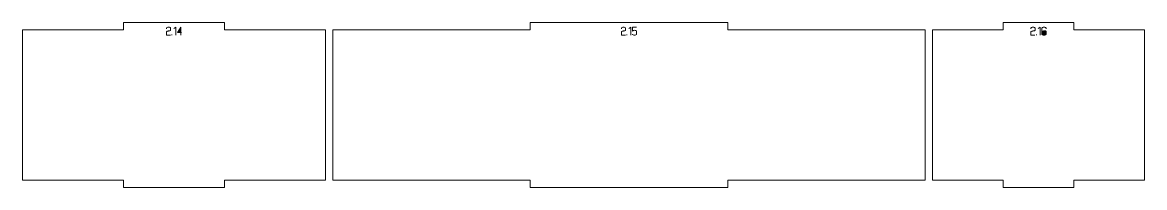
# Model space of a CAD drawing. Header units: centimetres. Extents: x -158 to 228, y -202 to 254.
# Drawn here: x -76.49 to -31.56, y -16.34 to -9.74 of the extents above; entities that cross this region are included whole.
import ezdxf

# ---------------------------------------------------------------- set-up
doc = ezdxf.new("R2010")
doc.units = ezdxf.units.CM
doc.header["$MEASUREMENT"] = 0
doc.layers.add('Capa 1', color=7, linetype='Continuous')

msp = doc.modelspace()

# ---------------------------------------------------------------- hatches: boundary and pattern name
at = {"layer": 'Capa 1', "true_color": 0x3e4095}
h = msp.add_hatch(color=175, dxfattribs=at)
edge = h.paths.add_edge_path()
edge.add_spline(control_points=[(-70.72136, -10.24484), (-70.72136, -10.24484), (-70.72136, -10.1123), (-70.72136, -10.1123), (-70.72044, -10.10038), (-70.70959, -10.09121), (-70.6888, -10.08479), (-70.68024, -10.08417), (-70.67206, -10.08318), (-70.66426, -10.0818), (-70.65647, -10.08043), (-70.64859, -10.07898), (-70.64064, -10.07745), (-70.62597, -10.075), (-70.61473, -10.07301), (-70.60694, -10.07149), (-70.59914, -10.06996), (-70.59157, -10.06797), (-70.58423, -10.06552), (-70.56528, -10.05849), (-70.5558, -10.04947), (-70.5558, -10.03847), (-70.5558, -10.03847), (-70.5558, -9.96371), (-70.5558, -9.96371), (-70.5558, -9.95393), (-70.56367, -9.9456), (-70.57942, -9.93872), (-70.59516, -9.93184), (-70.61481, -9.9284), (-70.63835, -9.9284), (-70.66189, -9.9284), (-70.68154, -9.93184), (-70.69728, -9.93872), (-70.71303, -9.9456), (-70.7209, -9.95393), (-70.7209, -9.96371), (-70.7209, -9.96371), (-70.7209, -9.98618), (-70.7209, -9.98618), (-70.7209, -9.98618), (-70.7209, -9.96371), (-70.7209, -9.96371), (-70.7209, -9.95393), (-70.71303, -9.9456), (-70.69728, -9.93872), (-70.68154, -9.93184), (-70.66189, -9.9284), (-70.63835, -9.9284), (-70.61481, -9.9284), (-70.59516, -9.93184), (-70.57942, -9.93872), (-70.56367, -9.9456), (-70.5558, -9.95393), (-70.5558, -9.96371), (-70.5558, -9.96371), (-70.5558, -10.03847), (-70.5558, -10.03847), (-70.5558, -10.04947), (-70.56528, -10.05849), (-70.58423, -10.06552), (-70.59157, -10.06797), (-70.59914, -10.06996), (-70.60694, -10.07149), (-70.61473, -10.07301), (-70.62597, -10.075), (-70.64064, -10.07745), (-70.64859, -10.07898), (-70.65647, -10.08043), (-70.66426, -10.0818), (-70.67206, -10.08318), (-70.68024, -10.08417), (-70.6888, -10.08479), (-70.70959, -10.09121), (-70.72044, -10.10038), (-70.72136, -10.1123), (-70.72136, -10.1123), (-70.72136, -10.24484), (-70.72136, -10.24484), (-70.72136, -10.24484), (-70.56451, -10.24484), (-70.56451, -10.24484), (-70.56451, -10.24484), (-70.72136, -10.24484), (-70.72136, -10.24484)], knot_values=[0, 0, 0, 0, 0.03571429, 0.03571429, 0.03571429, 0.07142857, 0.07142857, 0.07142857, 0.10714286, 0.10714286, 0.10714286, 0.14285714, 0.14285714, 0.14285714, 0.17857143, 0.17857143, 0.17857143, 0.21428571, 0.21428571, 0.21428571, 0.25, 0.25, 0.25, 0.28571429, 0.28571429, 0.28571429, 0.32142857, 0.32142857, 0.32142857, 0.35714286, 0.35714286, 0.35714286, 0.39285714, 0.39285714, 0.39285714, 0.42857143, 0.42857143, 0.42857143, 0.46428571, 0.46428571, 0.46428571, 0.5, 0.5, 0.5, 0.53571429, 0.53571429, 0.53571429, 0.57142857, 0.57142857, 0.57142857, 0.60714286, 0.60714286, 0.60714286, 0.64285714, 0.64285714, 0.64285714, 0.67857143, 0.67857143, 0.67857143, 0.71428571, 0.71428571, 0.71428571, 0.75, 0.75, 0.75, 0.78571429, 0.78571429, 0.78571429, 0.82142857, 0.82142857, 0.82142857, 0.85714286, 0.85714286, 0.85714286, 0.89285714, 0.89285714, 0.89285714, 0.92857143, 0.92857143, 0.92857143, 0.96428571, 0.96428571, 0.96428571, 1, 1, 1, 1], degree=3, periodic=1)
h = msp.add_hatch(color=175, dxfattribs=at)
edge = h.paths.add_edge_path()
edge.add_spline(control_points=[(-70.50077, -10.24484), (-70.50077, -10.24484), (-70.50077, -10.22237), (-70.50077, -10.22237), (-70.50077, -10.22237), (-70.50077, -10.24484), (-70.50077, -10.24484)], knot_values=[0, 0, 0, 0, 0.5, 0.5, 0.5, 1, 1, 1, 1], degree=3, periodic=1)
h = msp.add_hatch(color=175, dxfattribs=at)
edge = h.paths.add_edge_path()
edge.add_spline(control_points=[(-70.35126, -9.92794), (-70.35126, -9.92794), (-70.42739, -9.98068), (-70.42739, -9.98068), (-70.42739, -9.98068), (-70.35126, -9.92794), (-70.35126, -9.92794), (-70.35126, -9.92794), (-70.35126, -10.24484), (-70.35126, -10.24484), (-70.35126, -10.24484), (-70.35126, -9.92794), (-70.35126, -9.92794)], knot_values=[0, 0, 0, 0, 0.25, 0.25, 0.25, 0.5, 0.5, 0.5, 0.75, 0.75, 0.75, 1, 1, 1, 1], degree=3, periodic=1)
h = msp.add_hatch(color=175, dxfattribs=at)
edge = h.paths.add_edge_path()
edge.add_spline(control_points=[(-70.15084, -10.14028), (-70.15084, -10.14028), (-70.15084, -9.92794), (-70.15084, -9.92794), (-70.15084, -9.92794), (-70.28063, -10.14028), (-70.28063, -10.14028), (-70.28063, -10.14028), (-70.15084, -10.14028), (-70.15084, -10.14028)], knot_values=[0, 0, 0, 0, 0.33333333, 0.33333333, 0.33333333, 0.66666667, 0.66666667, 0.66666667, 1, 1, 1, 1], degree=3, periodic=1)
h = msp.add_hatch(color=175, dxfattribs=at)
edge = h.paths.add_edge_path()
edge.add_spline(control_points=[(-70.15084, -10.14028), (-70.15084, -10.14028), (-70.15084, -10.24484), (-70.15084, -10.24484), (-70.15084, -10.24484), (-70.15084, -10.14028), (-70.15084, -10.14028), (-70.15084, -10.14028), (-70.28063, -10.14028), (-70.28063, -10.14028), (-70.28063, -10.14028), (-70.15084, -9.92794), (-70.15084, -9.92794), (-70.15084, -9.92794), (-70.15084, -10.14028), (-70.15084, -10.14028), (-70.15084, -10.14028), (-70.12103, -10.14028), (-70.12103, -10.14028), (-70.12103, -10.14028), (-70.15084, -10.14028), (-70.15084, -10.14028)], knot_values=[0, 0, 0, 0, 0.14285714, 0.14285714, 0.14285714, 0.28571429, 0.28571429, 0.28571429, 0.42857143, 0.42857143, 0.42857143, 0.57142857, 0.57142857, 0.57142857, 0.71428571, 0.71428571, 0.71428571, 0.85714286, 0.85714286, 0.85714286, 1, 1, 1, 1], degree=3, periodic=1)
h = msp.add_hatch(color=175, dxfattribs=at)
edge = h.paths.add_edge_path()
edge.add_spline(control_points=[(-52.50287, -10.24484), (-52.50287, -10.24484), (-52.50287, -10.1123), (-52.50287, -10.1123), (-52.50195, -10.10038), (-52.4911, -10.09121), (-52.47031, -10.08479), (-52.46175, -10.08417), (-52.45357, -10.08318), (-52.44577, -10.0818), (-52.43798, -10.08043), (-52.4301, -10.07898), (-52.42215, -10.07745), (-52.40748, -10.075), (-52.39624, -10.07301), (-52.38845, -10.07149), (-52.38065, -10.06996), (-52.37308, -10.06797), (-52.36574, -10.06552), (-52.34679, -10.05849), (-52.33731, -10.04947), (-52.33731, -10.03847), (-52.33731, -10.03847), (-52.33731, -9.96371), (-52.33731, -9.96371), (-52.33731, -9.95393), (-52.34518, -9.9456), (-52.36093, -9.93872), (-52.37667, -9.93184), (-52.39632, -9.9284), (-52.41986, -9.9284), (-52.4434, -9.9284), (-52.46305, -9.93184), (-52.47879, -9.93872), (-52.49454, -9.9456), (-52.50241, -9.95393), (-52.50241, -9.96371), (-52.50241, -9.96371), (-52.50241, -9.98618), (-52.50241, -9.98618), (-52.50241, -9.98618), (-52.50241, -9.96371), (-52.50241, -9.96371), (-52.50241, -9.95393), (-52.49454, -9.9456), (-52.47879, -9.93872), (-52.46305, -9.93184), (-52.4434, -9.9284), (-52.41986, -9.9284), (-52.39632, -9.9284), (-52.37667, -9.93184), (-52.36093, -9.93872), (-52.34518, -9.9456), (-52.33731, -9.95393), (-52.33731, -9.96371), (-52.33731, -9.96371), (-52.33731, -10.03847), (-52.33731, -10.03847), (-52.33731, -10.04947), (-52.34679, -10.05849), (-52.36574, -10.06552), (-52.37308, -10.06797), (-52.38065, -10.06996), (-52.38845, -10.07149), (-52.39624, -10.07301), (-52.40748, -10.075), (-52.42215, -10.07745), (-52.4301, -10.07898), (-52.43798, -10.08043), (-52.44577, -10.0818), (-52.45357, -10.08318), (-52.46175, -10.08417), (-52.47031, -10.08479), (-52.4911, -10.09121), (-52.50195, -10.10038), (-52.50287, -10.1123), (-52.50287, -10.1123), (-52.50287, -10.24484), (-52.50287, -10.24484), (-52.50287, -10.24484), (-52.34602, -10.24484), (-52.34602, -10.24484), (-52.34602, -10.24484), (-52.50287, -10.24484), (-52.50287, -10.24484)], knot_values=[0, 0, 0, 0, 0.03571429, 0.03571429, 0.03571429, 0.07142857, 0.07142857, 0.07142857, 0.10714286, 0.10714286, 0.10714286, 0.14285714, 0.14285714, 0.14285714, 0.17857143, 0.17857143, 0.17857143, 0.21428571, 0.21428571, 0.21428571, 0.25, 0.25, 0.25, 0.28571429, 0.28571429, 0.28571429, 0.32142857, 0.32142857, 0.32142857, 0.35714286, 0.35714286, 0.35714286, 0.39285714, 0.39285714, 0.39285714, 0.42857143, 0.42857143, 0.42857143, 0.46428571, 0.46428571, 0.46428571, 0.5, 0.5, 0.5, 0.53571429, 0.53571429, 0.53571429, 0.57142857, 0.57142857, 0.57142857, 0.60714286, 0.60714286, 0.60714286, 0.64285714, 0.64285714, 0.64285714, 0.67857143, 0.67857143, 0.67857143, 0.71428571, 0.71428571, 0.71428571, 0.75, 0.75, 0.75, 0.78571429, 0.78571429, 0.78571429, 0.82142857, 0.82142857, 0.82142857, 0.85714286, 0.85714286, 0.85714286, 0.89285714, 0.89285714, 0.89285714, 0.92857143, 0.92857143, 0.92857143, 0.96428571, 0.96428571, 0.96428571, 1, 1, 1, 1], degree=3, periodic=1)
h = msp.add_hatch(color=175, dxfattribs=at)
edge = h.paths.add_edge_path()
edge.add_spline(control_points=[(-52.28228, -10.24484), (-52.28228, -10.24484), (-52.28228, -10.22237), (-52.28228, -10.22237), (-52.28228, -10.22237), (-52.28228, -10.24484), (-52.28228, -10.24484)], knot_values=[0, 0, 0, 0, 0.5, 0.5, 0.5, 1, 1, 1, 1], degree=3, periodic=1)
h = msp.add_hatch(color=175, dxfattribs=at)
edge = h.paths.add_edge_path()
edge.add_spline(control_points=[(-52.13277, -9.92794), (-52.13277, -9.92794), (-52.2089, -9.98068), (-52.2089, -9.98068), (-52.2089, -9.98068), (-52.13277, -9.92794), (-52.13277, -9.92794), (-52.13277, -9.92794), (-52.13277, -10.24484), (-52.13277, -10.24484), (-52.13277, -10.24484), (-52.13277, -9.92794), (-52.13277, -9.92794)], knot_values=[0, 0, 0, 0, 0.25, 0.25, 0.25, 0.5, 0.5, 0.5, 0.75, 0.75, 0.75, 1, 1, 1, 1], degree=3, periodic=1)
h = msp.add_hatch(color=175, dxfattribs=at)
edge = h.paths.add_edge_path()
edge.add_spline(control_points=[(-51.97959, -10.24484), (-52.00313, -10.24484), (-52.02278, -10.2414), (-52.03852, -10.23452), (-52.05427, -10.22764), (-52.06214, -10.21931), (-52.06214, -10.20953), (-52.06214, -10.21931), (-52.05427, -10.22764), (-52.03852, -10.23452), (-52.02278, -10.2414), (-52.00313, -10.24484), (-51.97959, -10.24484), (-51.95605, -10.24484), (-51.9364, -10.2414), (-51.92066, -10.23452), (-51.90491, -10.22764), (-51.89704, -10.21931), (-51.89704, -10.20953), (-51.89704, -10.20953), (-51.89704, -10.08387), (-51.89704, -10.08387), (-51.89704, -10.07408), (-51.90491, -10.06575), (-51.92066, -10.05887), (-51.9364, -10.05199), (-51.95605, -10.04855), (-51.97959, -10.04855), (-52.00099, -10.05039), (-52.0175, -10.05284), (-52.02912, -10.05589), (-52.04074, -10.05895), (-52.05174, -10.06828), (-52.06214, -10.08387), (-52.06214, -10.08387), (-52.06214, -9.9284), (-52.06214, -9.9284), (-52.06214, -9.9284), (-51.90254, -9.9284), (-51.90254, -9.9284), (-51.90254, -9.9284), (-52.06214, -9.9284), (-52.06214, -9.9284), (-52.06214, -9.9284), (-52.06214, -10.08387), (-52.06214, -10.08387), (-52.05174, -10.06828), (-52.04074, -10.05895), (-52.02912, -10.05589), (-52.0175, -10.05284), (-52.00099, -10.05039), (-51.97959, -10.04855), (-51.95605, -10.04855), (-51.9364, -10.05199), (-51.92066, -10.05887), (-51.90491, -10.06575), (-51.89704, -10.07408), (-51.89704, -10.08387), (-51.89704, -10.08387), (-51.89704, -10.20953), (-51.89704, -10.20953), (-51.89704, -10.21931), (-51.90491, -10.22764), (-51.92066, -10.23452), (-51.9364, -10.2414), (-51.95605, -10.24484), (-51.97959, -10.24484)], knot_values=[0, 0, 0, 0, 0.04545455, 0.04545455, 0.04545455, 0.09090909, 0.09090909, 0.09090909, 0.13636364, 0.13636364, 0.13636364, 0.18181818, 0.18181818, 0.18181818, 0.22727273, 0.22727273, 0.22727273, 0.27272727, 0.27272727, 0.27272727, 0.31818182, 0.31818182, 0.31818182, 0.36363636, 0.36363636, 0.36363636, 0.40909091, 0.40909091, 0.40909091, 0.45454545, 0.45454545, 0.45454545, 0.5, 0.5, 0.5, 0.54545455, 0.54545455, 0.54545455, 0.59090909, 0.59090909, 0.59090909, 0.63636364, 0.63636364, 0.63636364, 0.68181818, 0.68181818, 0.68181818, 0.72727273, 0.72727273, 0.72727273, 0.77272727, 0.77272727, 0.77272727, 0.81818182, 0.81818182, 0.81818182, 0.86363636, 0.86363636, 0.86363636, 0.90909091, 0.90909091, 0.90909091, 0.95454545, 0.95454545, 0.95454545, 1, 1, 1, 1], degree=3, periodic=1)
h = msp.add_hatch(color=175, dxfattribs=at)
edge = h.paths.add_edge_path()
edge.add_spline(control_points=[(-36.10382, -10.24484), (-36.10382, -10.24484), (-36.10382, -10.1123), (-36.10382, -10.1123), (-36.1029, -10.10038), (-36.09205, -10.09121), (-36.07126, -10.08479), (-36.0627, -10.08417), (-36.05452, -10.08318), (-36.04672, -10.0818), (-36.03893, -10.08043), (-36.03105, -10.07898), (-36.0231, -10.07745), (-36.00843, -10.075), (-35.99719, -10.07301), (-35.9894, -10.07149), (-35.9816, -10.06996), (-35.97403, -10.06797), (-35.96669, -10.06552), (-35.94774, -10.05849), (-35.93826, -10.04947), (-35.93826, -10.03847), (-35.93826, -10.03847), (-35.93826, -9.96371), (-35.93826, -9.96371), (-35.93826, -9.95393), (-35.94613, -9.9456), (-35.96188, -9.93872), (-35.97762, -9.93184), (-35.99727, -9.9284), (-36.02081, -9.9284), (-36.04435, -9.9284), (-36.064, -9.93184), (-36.07974, -9.93872), (-36.09549, -9.9456), (-36.10336, -9.95393), (-36.10336, -9.96371), (-36.10336, -9.96371), (-36.10336, -9.98618), (-36.10336, -9.98618), (-36.10336, -9.98618), (-36.10336, -9.96371), (-36.10336, -9.96371), (-36.10336, -9.95393), (-36.09549, -9.9456), (-36.07974, -9.93872), (-36.064, -9.93184), (-36.04435, -9.9284), (-36.02081, -9.9284), (-35.99727, -9.9284), (-35.97762, -9.93184), (-35.96188, -9.93872), (-35.94613, -9.9456), (-35.93826, -9.95393), (-35.93826, -9.96371), (-35.93826, -9.96371), (-35.93826, -10.03847), (-35.93826, -10.03847), (-35.93826, -10.04947), (-35.94774, -10.05849), (-35.96669, -10.06552), (-35.97403, -10.06797), (-35.9816, -10.06996), (-35.9894, -10.07149), (-35.99719, -10.07301), (-36.00843, -10.075), (-36.0231, -10.07745), (-36.03105, -10.07898), (-36.03893, -10.08043), (-36.04672, -10.0818), (-36.05452, -10.08318), (-36.0627, -10.08417), (-36.07126, -10.08479), (-36.09205, -10.09121), (-36.1029, -10.10038), (-36.10382, -10.1123), (-36.10382, -10.1123), (-36.10382, -10.24484), (-36.10382, -10.24484), (-36.10382, -10.24484), (-35.94697, -10.24484), (-35.94697, -10.24484), (-35.94697, -10.24484), (-36.10382, -10.24484), (-36.10382, -10.24484)], knot_values=[0, 0, 0, 0, 0.03571429, 0.03571429, 0.03571429, 0.07142857, 0.07142857, 0.07142857, 0.10714286, 0.10714286, 0.10714286, 0.14285714, 0.14285714, 0.14285714, 0.17857143, 0.17857143, 0.17857143, 0.21428571, 0.21428571, 0.21428571, 0.25, 0.25, 0.25, 0.28571429, 0.28571429, 0.28571429, 0.32142857, 0.32142857, 0.32142857, 0.35714286, 0.35714286, 0.35714286, 0.39285714, 0.39285714, 0.39285714, 0.42857143, 0.42857143, 0.42857143, 0.46428571, 0.46428571, 0.46428571, 0.5, 0.5, 0.5, 0.53571429, 0.53571429, 0.53571429, 0.57142857, 0.57142857, 0.57142857, 0.60714286, 0.60714286, 0.60714286, 0.64285714, 0.64285714, 0.64285714, 0.67857143, 0.67857143, 0.67857143, 0.71428571, 0.71428571, 0.71428571, 0.75, 0.75, 0.75, 0.78571429, 0.78571429, 0.78571429, 0.82142857, 0.82142857, 0.82142857, 0.85714286, 0.85714286, 0.85714286, 0.89285714, 0.89285714, 0.89285714, 0.92857143, 0.92857143, 0.92857143, 0.96428571, 0.96428571, 0.96428571, 1, 1, 1, 1], degree=3, periodic=1)
h = msp.add_hatch(color=175, dxfattribs=at)
edge = h.paths.add_edge_path()
edge.add_spline(control_points=[(-35.88323, -10.24484), (-35.88323, -10.24484), (-35.88323, -10.22237), (-35.88323, -10.22237), (-35.88323, -10.22237), (-35.88323, -10.24484), (-35.88323, -10.24484)], knot_values=[0, 0, 0, 0, 0.5, 0.5, 0.5, 1, 1, 1, 1], degree=3, periodic=1)
h = msp.add_hatch(color=175, dxfattribs=at)
edge = h.paths.add_edge_path()
edge.add_spline(control_points=[(-35.73372, -9.92794), (-35.73372, -9.92794), (-35.80985, -9.98068), (-35.80985, -9.98068), (-35.80985, -9.98068), (-35.73372, -9.92794), (-35.73372, -9.92794), (-35.73372, -9.92794), (-35.73372, -10.24484), (-35.73372, -10.24484), (-35.73372, -10.24484), (-35.73372, -9.92794), (-35.73372, -9.92794)], knot_values=[0, 0, 0, 0, 0.25, 0.25, 0.25, 0.5, 0.5, 0.5, 0.75, 0.75, 0.75, 1, 1, 1, 1], degree=3, periodic=1)
h = msp.add_hatch(color=175, dxfattribs=at)
edge = h.paths.add_edge_path()
edge.add_spline(control_points=[(-35.58054, -10.24484), (-35.60408, -10.24484), (-35.62373, -10.2414), (-35.63947, -10.23452), (-35.65522, -10.22764), (-35.66309, -10.21931), (-35.66309, -10.20953), (-35.66309, -10.20953), (-35.66309, -10.10267), (-35.66309, -10.10267), (-35.66309, -10.10267), (-35.66309, -9.96371), (-35.66309, -9.96371), (-35.66309, -9.95393), (-35.65522, -9.9456), (-35.63947, -9.93872), (-35.62373, -9.93184), (-35.60408, -9.9284), (-35.58054, -9.9284), (-35.557, -9.9284), (-35.53735, -9.93184), (-35.52161, -9.93872), (-35.50586, -9.9456), (-35.49799, -9.95393), (-35.49799, -9.96371), (-35.49799, -9.96371), (-35.49799, -9.98939), (-35.49799, -9.98939), (-35.49799, -9.98939), (-35.49799, -9.96371), (-35.49799, -9.96371), (-35.49799, -9.95393), (-35.50586, -9.9456), (-35.52161, -9.93872), (-35.53735, -9.93184), (-35.557, -9.9284), (-35.58054, -9.9284), (-35.60408, -9.9284), (-35.62373, -9.93184), (-35.63947, -9.93872), (-35.65522, -9.9456), (-35.66309, -9.95393), (-35.66309, -9.96371), (-35.66309, -9.96371), (-35.66309, -10.10267), (-35.66309, -10.10267), (-35.66309, -10.0935), (-35.65354, -10.08532), (-35.63443, -10.07814), (-35.61532, -10.07095), (-35.59736, -10.06736), (-35.58054, -10.06736), (-35.557, -10.06736), (-35.53735, -10.0708), (-35.52161, -10.07768), (-35.50586, -10.08456), (-35.49799, -10.09289), (-35.49799, -10.10267), (-35.49799, -10.10267), (-35.49799, -10.20953), (-35.49799, -10.20953), (-35.49799, -10.21931), (-35.50586, -10.22764), (-35.52161, -10.23452), (-35.53735, -10.2414), (-35.557, -10.24484), (-35.58054, -10.24484)], knot_values=[0, 0, 0, 0, 0.04545455, 0.04545455, 0.04545455, 0.09090909, 0.09090909, 0.09090909, 0.13636364, 0.13636364, 0.13636364, 0.18181818, 0.18181818, 0.18181818, 0.22727273, 0.22727273, 0.22727273, 0.27272727, 0.27272727, 0.27272727, 0.31818182, 0.31818182, 0.31818182, 0.36363636, 0.36363636, 0.36363636, 0.40909091, 0.40909091, 0.40909091, 0.45454545, 0.45454545, 0.45454545, 0.5, 0.5, 0.5, 0.54545455, 0.54545455, 0.54545455, 0.59090909, 0.59090909, 0.59090909, 0.63636364, 0.63636364, 0.63636364, 0.68181818, 0.68181818, 0.68181818, 0.72727273, 0.72727273, 0.72727273, 0.77272727, 0.77272727, 0.77272727, 0.81818182, 0.81818182, 0.81818182, 0.86363636, 0.86363636, 0.86363636, 0.90909091, 0.90909091, 0.90909091, 0.95454545, 0.95454545, 0.95454545, 1, 1, 1, 1], degree=3, periodic=1)
h = msp.add_hatch(color=175, dxfattribs=at)
edge = h.paths.add_edge_path()
edge.add_spline(control_points=[(-35.66309, -10.20953), (-35.66309, -10.21931), (-35.65522, -10.22764), (-35.63947, -10.23452), (-35.62373, -10.2414), (-35.60408, -10.24484), (-35.58054, -10.24484), (-35.557, -10.24484), (-35.53735, -10.2414), (-35.52161, -10.23452), (-35.50586, -10.22764), (-35.49799, -10.21931), (-35.49799, -10.20953), (-35.49799, -10.20953), (-35.49799, -10.10267), (-35.49799, -10.10267), (-35.49799, -10.09289), (-35.50586, -10.08456), (-35.52161, -10.07768), (-35.53735, -10.0708), (-35.557, -10.06736), (-35.58054, -10.06736), (-35.59736, -10.06736), (-35.61532, -10.07095), (-35.63443, -10.07814), (-35.65354, -10.08532), (-35.66309, -10.0935), (-35.66309, -10.10267), (-35.66309, -10.10267), (-35.66309, -10.20953), (-35.66309, -10.20953)], knot_values=[0, 0, 0, 0, 0.1, 0.1, 0.1, 0.2, 0.2, 0.2, 0.3, 0.3, 0.3, 0.4, 0.4, 0.4, 0.5, 0.5, 0.5, 0.6, 0.6, 0.6, 0.7, 0.7, 0.7, 0.8, 0.8, 0.8, 0.9, 0.9, 0.9, 1, 1, 1, 1], degree=3, periodic=1)

# ---------------------------------------------------------------- linework, layer by layer
at = {"layer": 'Capa 1', "color": 240, "lineweight": 9}
for points in [[(-76.48875, -10.03684), (-76.48875, -10.03684), (-76.48875, -16.03684), (-76.48875, -16.03684), (-76.48875, -16.03684), (-72.44371, -16.03684), (-72.44371, -16.03684), (-72.44371, -16.03684), (-72.44371, -16.33684), (-72.44371, -16.33684), (-72.44371, -16.33684), (-68.39867, -16.33684), (-68.39867, -16.33684), (-68.39867, -16.33684), (-68.39867, -16.03684), (-68.39867, -16.03684), (-68.39867, -16.03684), (-64.35364, -16.03684), (-64.35364, -16.03684), (-64.35364, -16.03684), (-64.35364, -10.03684), (-64.35364, -10.03684), (-64.35364, -10.03684), (-68.39867, -10.03684), (-68.39867, -10.03684), (-68.39867, -10.03684), (-68.39867, -9.73684), (-68.39867, -9.73684), (-68.39867, -9.73684), (-72.44371, -9.73684), (-72.44371, -9.73684), (-72.44371, -9.73684), (-72.44371, -10.03684), (-72.44371, -10.03684), (-72.44371, -10.03684), (-76.48875, -10.03684), (-76.48875, -10.03684)], [(-64.05364, -10.03684), (-64.05364, -10.03684), (-64.05364, -16.03684), (-64.05364, -16.03684), (-64.05364, -16.03684), (-56.15118, -16.03684), (-56.15118, -16.03684), (-56.15118, -16.03684), (-56.15118, -16.33684), (-56.15118, -16.33684), (-56.15118, -16.33684), (-48.24872, -16.33684), (-48.24872, -16.33684), (-48.24872, -16.33684), (-48.24872, -16.03684), (-48.24872, -16.03684), (-48.24872, -16.03684), (-40.34627, -16.03684), (-40.34627, -16.03684), (-40.34627, -16.03684), (-40.34627, -10.03684), (-40.34627, -10.03684), (-40.34627, -10.03684), (-48.24872, -10.03684), (-48.24872, -10.03684), (-48.24872, -10.03684), (-48.24872, -9.73684), (-48.24872, -9.73684), (-48.24872, -9.73684), (-56.15118, -9.73684), (-56.15118, -9.73684), (-56.15118, -9.73684), (-56.15118, -10.03684), (-56.15118, -10.03684), (-56.15118, -10.03684), (-64.05364, -10.03684), (-64.05364, -10.03684)], [(-40.04627, -10.03684), (-40.04627, -10.03684), (-40.04627, -16.03684), (-40.04627, -16.03684), (-40.04627, -16.03684), (-37.21602, -16.03684), (-37.21602, -16.03684), (-37.21602, -16.03684), (-37.21602, -16.33684), (-37.21602, -16.33684), (-37.21602, -16.33684), (-34.38578, -16.33684), (-34.38578, -16.33684), (-34.38578, -16.33684), (-34.38578, -16.03684), (-34.38578, -16.03684), (-34.38578, -16.03684), (-31.55554, -16.03684), (-31.55554, -16.03684), (-31.55554, -16.03684), (-31.55554, -10.03684), (-31.55554, -10.03684), (-31.55554, -10.03684), (-34.38578, -10.03684), (-34.38578, -10.03684), (-34.38578, -10.03684), (-34.38578, -9.73684), (-34.38578, -9.73684), (-34.38578, -9.73684), (-37.21602, -9.73684), (-37.21602, -9.73684), (-37.21602, -9.73684), (-37.21602, -10.03684), (-37.21602, -10.03684), (-37.21602, -10.03684), (-40.04627, -10.03684), (-40.04627, -10.03684)]]:
    msp.add_open_spline(points, degree=3, knots=[0, 0, 0, 0, 0.08333333, 0.08333333, 0.08333333, 0.16666667, 0.16666667, 0.16666667, 0.25, 0.25, 0.25, 0.33333333, 0.33333333, 0.33333333, 0.41666667, 0.41666667, 0.41666667, 0.5, 0.5, 0.5, 0.58333333, 0.58333333, 0.58333333, 0.66666667, 0.66666667, 0.66666667, 0.75, 0.75, 0.75, 0.83333333, 0.83333333, 0.83333333, 0.91666667, 0.91666667, 0.91666667, 1, 1, 1, 1], dxfattribs=at)
at = {"layer": 'Capa 1', "color": 114, "lineweight": 9}
for points, knots in [([(-70.72136, -10.24484), (-70.72136, -10.24484), (-70.72136, -10.1123), (-70.72136, -10.1123), (-70.72044, -10.10038), (-70.70959, -10.09121), (-70.6888, -10.08479), (-70.68024, -10.08417), (-70.67206, -10.08318), (-70.66426, -10.0818), (-70.65647, -10.08043), (-70.64859, -10.07898), (-70.64064, -10.07745), (-70.62597, -10.075), (-70.61473, -10.07301), (-70.60694, -10.07149), (-70.59914, -10.06996), (-70.59157, -10.06797), (-70.58423, -10.06552), (-70.56528, -10.05849), (-70.5558, -10.04947), (-70.5558, -10.03847), (-70.5558, -10.03847), (-70.5558, -9.96371), (-70.5558, -9.96371), (-70.5558, -9.95393), (-70.56367, -9.9456), (-70.57942, -9.93872), (-70.59516, -9.93184), (-70.61481, -9.9284), (-70.63835, -9.9284), (-70.66189, -9.9284), (-70.68154, -9.93184), (-70.69728, -9.93872), (-70.71303, -9.9456), (-70.7209, -9.95393), (-70.7209, -9.96371), (-70.7209, -9.96371), (-70.7209, -9.98618), (-70.7209, -9.98618), (-70.7209, -9.98618), (-70.7209, -9.96371), (-70.7209, -9.96371), (-70.7209, -9.95393), (-70.71303, -9.9456), (-70.69728, -9.93872), (-70.68154, -9.93184), (-70.66189, -9.9284), (-70.63835, -9.9284), (-70.61481, -9.9284), (-70.59516, -9.93184), (-70.57942, -9.93872), (-70.56367, -9.9456), (-70.5558, -9.95393), (-70.5558, -9.96371), (-70.5558, -9.96371), (-70.5558, -10.03847), (-70.5558, -10.03847), (-70.5558, -10.04947), (-70.56528, -10.05849), (-70.58423, -10.06552), (-70.59157, -10.06797), (-70.59914, -10.06996), (-70.60694, -10.07149), (-70.61473, -10.07301), (-70.62597, -10.075), (-70.64064, -10.07745), (-70.64859, -10.07898), (-70.65647, -10.08043), (-70.66426, -10.0818), (-70.67206, -10.08318), (-70.68024, -10.08417), (-70.6888, -10.08479), (-70.70959, -10.09121), (-70.72044, -10.10038), (-70.72136, -10.1123), (-70.72136, -10.1123), (-70.72136, -10.24484), (-70.72136, -10.24484), (-70.72136, -10.24484), (-70.56451, -10.24484), (-70.56451, -10.24484), (-70.56451, -10.24484), (-70.72136, -10.24484), (-70.72136, -10.24484)], [0, 0, 0, 0, 0.03571429, 0.03571429, 0.03571429, 0.07142857, 0.07142857, 0.07142857, 0.10714286, 0.10714286, 0.10714286, 0.14285714, 0.14285714, 0.14285714, 0.17857143, 0.17857143, 0.17857143, 0.21428571, 0.21428571, 0.21428571, 0.25, 0.25, 0.25, 0.28571429, 0.28571429, 0.28571429, 0.32142857, 0.32142857, 0.32142857, 0.35714286, 0.35714286, 0.35714286, 0.39285714, 0.39285714, 0.39285714, 0.42857143, 0.42857143, 0.42857143, 0.46428571, 0.46428571, 0.46428571, 0.5, 0.5, 0.5, 0.53571429, 0.53571429, 0.53571429, 0.57142857, 0.57142857, 0.57142857, 0.60714286, 0.60714286, 0.60714286, 0.64285714, 0.64285714, 0.64285714, 0.67857143, 0.67857143, 0.67857143, 0.71428571, 0.71428571, 0.71428571, 0.75, 0.75, 0.75, 0.78571429, 0.78571429, 0.78571429, 0.82142857, 0.82142857, 0.82142857, 0.85714286, 0.85714286, 0.85714286, 0.89285714, 0.89285714, 0.89285714, 0.92857143, 0.92857143, 0.92857143, 0.96428571, 0.96428571, 0.96428571, 1, 1, 1, 1]), ([(-70.50077, -10.24484), (-70.50077, -10.24484), (-70.50077, -10.22237), (-70.50077, -10.22237), (-70.50077, -10.22237), (-70.50077, -10.24484), (-70.50077, -10.24484)], [0, 0, 0, 0, 0.5, 0.5, 0.5, 1, 1, 1, 1]), ([(-70.35126, -9.92794), (-70.35126, -9.92794), (-70.42739, -9.98068), (-70.42739, -9.98068), (-70.42739, -9.98068), (-70.35126, -9.92794), (-70.35126, -9.92794), (-70.35126, -9.92794), (-70.35126, -10.24484), (-70.35126, -10.24484), (-70.35126, -10.24484), (-70.35126, -9.92794), (-70.35126, -9.92794)], [0, 0, 0, 0, 0.25, 0.25, 0.25, 0.5, 0.5, 0.5, 0.75, 0.75, 0.75, 1, 1, 1, 1]), ([(-70.15084, -10.14028), (-70.15084, -10.14028), (-70.15084, -9.92794), (-70.15084, -9.92794), (-70.15084, -9.92794), (-70.28063, -10.14028), (-70.28063, -10.14028), (-70.28063, -10.14028), (-70.15084, -10.14028), (-70.15084, -10.14028)], [0, 0, 0, 0, 0.33333333, 0.33333333, 0.33333333, 0.66666667, 0.66666667, 0.66666667, 1, 1, 1, 1]), ([(-70.15084, -10.14028), (-70.15084, -10.14028), (-70.15084, -10.24484), (-70.15084, -10.24484), (-70.15084, -10.24484), (-70.15084, -10.14028), (-70.15084, -10.14028), (-70.15084, -10.14028), (-70.28063, -10.14028), (-70.28063, -10.14028), (-70.28063, -10.14028), (-70.15084, -9.92794), (-70.15084, -9.92794), (-70.15084, -9.92794), (-70.15084, -10.14028), (-70.15084, -10.14028), (-70.15084, -10.14028), (-70.12103, -10.14028), (-70.12103, -10.14028), (-70.12103, -10.14028), (-70.15084, -10.14028), (-70.15084, -10.14028)], [0, 0, 0, 0, 0.14285714, 0.14285714, 0.14285714, 0.28571429, 0.28571429, 0.28571429, 0.42857143, 0.42857143, 0.42857143, 0.57142857, 0.57142857, 0.57142857, 0.71428571, 0.71428571, 0.71428571, 0.85714286, 0.85714286, 0.85714286, 1, 1, 1, 1]), ([(-52.50287, -10.24484), (-52.50287, -10.24484), (-52.50287, -10.1123), (-52.50287, -10.1123), (-52.50195, -10.10038), (-52.4911, -10.09121), (-52.47031, -10.08479), (-52.46175, -10.08417), (-52.45357, -10.08318), (-52.44577, -10.0818), (-52.43798, -10.08043), (-52.4301, -10.07898), (-52.42215, -10.07745), (-52.40748, -10.075), (-52.39624, -10.07301), (-52.38845, -10.07149), (-52.38065, -10.06996), (-52.37308, -10.06797), (-52.36574, -10.06552), (-52.34679, -10.05849), (-52.33731, -10.04947), (-52.33731, -10.03847), (-52.33731, -10.03847), (-52.33731, -9.96371), (-52.33731, -9.96371), (-52.33731, -9.95393), (-52.34518, -9.9456), (-52.36093, -9.93872), (-52.37667, -9.93184), (-52.39632, -9.9284), (-52.41986, -9.9284), (-52.4434, -9.9284), (-52.46305, -9.93184), (-52.47879, -9.93872), (-52.49454, -9.9456), (-52.50241, -9.95393), (-52.50241, -9.96371), (-52.50241, -9.96371), (-52.50241, -9.98618), (-52.50241, -9.98618), (-52.50241, -9.98618), (-52.50241, -9.96371), (-52.50241, -9.96371), (-52.50241, -9.95393), (-52.49454, -9.9456), (-52.47879, -9.93872), (-52.46305, -9.93184), (-52.4434, -9.9284), (-52.41986, -9.9284), (-52.39632, -9.9284), (-52.37667, -9.93184), (-52.36093, -9.93872), (-52.34518, -9.9456), (-52.33731, -9.95393), (-52.33731, -9.96371), (-52.33731, -9.96371), (-52.33731, -10.03847), (-52.33731, -10.03847), (-52.33731, -10.04947), (-52.34679, -10.05849), (-52.36574, -10.06552), (-52.37308, -10.06797), (-52.38065, -10.06996), (-52.38845, -10.07149), (-52.39624, -10.07301), (-52.40748, -10.075), (-52.42215, -10.07745), (-52.4301, -10.07898), (-52.43798, -10.08043), (-52.44577, -10.0818), (-52.45357, -10.08318), (-52.46175, -10.08417), (-52.47031, -10.08479), (-52.4911, -10.09121), (-52.50195, -10.10038), (-52.50287, -10.1123), (-52.50287, -10.1123), (-52.50287, -10.24484), (-52.50287, -10.24484), (-52.50287, -10.24484), (-52.34602, -10.24484), (-52.34602, -10.24484), (-52.34602, -10.24484), (-52.50287, -10.24484), (-52.50287, -10.24484)], [0, 0, 0, 0, 0.03571429, 0.03571429, 0.03571429, 0.07142857, 0.07142857, 0.07142857, 0.10714286, 0.10714286, 0.10714286, 0.14285714, 0.14285714, 0.14285714, 0.17857143, 0.17857143, 0.17857143, 0.21428571, 0.21428571, 0.21428571, 0.25, 0.25, 0.25, 0.28571429, 0.28571429, 0.28571429, 0.32142857, 0.32142857, 0.32142857, 0.35714286, 0.35714286, 0.35714286, 0.39285714, 0.39285714, 0.39285714, 0.42857143, 0.42857143, 0.42857143, 0.46428571, 0.46428571, 0.46428571, 0.5, 0.5, 0.5, 0.53571429, 0.53571429, 0.53571429, 0.57142857, 0.57142857, 0.57142857, 0.60714286, 0.60714286, 0.60714286, 0.64285714, 0.64285714, 0.64285714, 0.67857143, 0.67857143, 0.67857143, 0.71428571, 0.71428571, 0.71428571, 0.75, 0.75, 0.75, 0.78571429, 0.78571429, 0.78571429, 0.82142857, 0.82142857, 0.82142857, 0.85714286, 0.85714286, 0.85714286, 0.89285714, 0.89285714, 0.89285714, 0.92857143, 0.92857143, 0.92857143, 0.96428571, 0.96428571, 0.96428571, 1, 1, 1, 1]), ([(-52.28228, -10.24484), (-52.28228, -10.24484), (-52.28228, -10.22237), (-52.28228, -10.22237), (-52.28228, -10.22237), (-52.28228, -10.24484), (-52.28228, -10.24484)], [0, 0, 0, 0, 0.5, 0.5, 0.5, 1, 1, 1, 1]), ([(-52.13277, -9.92794), (-52.13277, -9.92794), (-52.2089, -9.98068), (-52.2089, -9.98068), (-52.2089, -9.98068), (-52.13277, -9.92794), (-52.13277, -9.92794), (-52.13277, -9.92794), (-52.13277, -10.24484), (-52.13277, -10.24484), (-52.13277, -10.24484), (-52.13277, -9.92794), (-52.13277, -9.92794)], [0, 0, 0, 0, 0.25, 0.25, 0.25, 0.5, 0.5, 0.5, 0.75, 0.75, 0.75, 1, 1, 1, 1]), ([(-51.97959, -10.24484), (-52.00313, -10.24484), (-52.02278, -10.2414), (-52.03852, -10.23452), (-52.05427, -10.22764), (-52.06214, -10.21931), (-52.06214, -10.20953), (-52.06214, -10.21931), (-52.05427, -10.22764), (-52.03852, -10.23452), (-52.02278, -10.2414), (-52.00313, -10.24484), (-51.97959, -10.24484), (-51.95605, -10.24484), (-51.9364, -10.2414), (-51.92066, -10.23452), (-51.90491, -10.22764), (-51.89704, -10.21931), (-51.89704, -10.20953), (-51.89704, -10.20953), (-51.89704, -10.08387), (-51.89704, -10.08387), (-51.89704, -10.07408), (-51.90491, -10.06575), (-51.92066, -10.05887), (-51.9364, -10.05199), (-51.95605, -10.04855), (-51.97959, -10.04855), (-52.00099, -10.05039), (-52.0175, -10.05284), (-52.02912, -10.05589), (-52.04074, -10.05895), (-52.05174, -10.06828), (-52.06214, -10.08387), (-52.06214, -10.08387), (-52.06214, -9.9284), (-52.06214, -9.9284), (-52.06214, -9.9284), (-51.90254, -9.9284), (-51.90254, -9.9284), (-51.90254, -9.9284), (-52.06214, -9.9284), (-52.06214, -9.9284), (-52.06214, -9.9284), (-52.06214, -10.08387), (-52.06214, -10.08387), (-52.05174, -10.06828), (-52.04074, -10.05895), (-52.02912, -10.05589), (-52.0175, -10.05284), (-52.00099, -10.05039), (-51.97959, -10.04855), (-51.95605, -10.04855), (-51.9364, -10.05199), (-51.92066, -10.05887), (-51.90491, -10.06575), (-51.89704, -10.07408), (-51.89704, -10.08387), (-51.89704, -10.08387), (-51.89704, -10.20953), (-51.89704, -10.20953), (-51.89704, -10.21931), (-51.90491, -10.22764), (-51.92066, -10.23452), (-51.9364, -10.2414), (-51.95605, -10.24484), (-51.97959, -10.24484)], [0, 0, 0, 0, 0.04545455, 0.04545455, 0.04545455, 0.09090909, 0.09090909, 0.09090909, 0.13636364, 0.13636364, 0.13636364, 0.18181818, 0.18181818, 0.18181818, 0.22727273, 0.22727273, 0.22727273, 0.27272727, 0.27272727, 0.27272727, 0.31818182, 0.31818182, 0.31818182, 0.36363636, 0.36363636, 0.36363636, 0.40909091, 0.40909091, 0.40909091, 0.45454545, 0.45454545, 0.45454545, 0.5, 0.5, 0.5, 0.54545455, 0.54545455, 0.54545455, 0.59090909, 0.59090909, 0.59090909, 0.63636364, 0.63636364, 0.63636364, 0.68181818, 0.68181818, 0.68181818, 0.72727273, 0.72727273, 0.72727273, 0.77272727, 0.77272727, 0.77272727, 0.81818182, 0.81818182, 0.81818182, 0.86363636, 0.86363636, 0.86363636, 0.90909091, 0.90909091, 0.90909091, 0.95454545, 0.95454545, 0.95454545, 1, 1, 1, 1]), ([(-36.10382, -10.24484), (-36.10382, -10.24484), (-36.10382, -10.1123), (-36.10382, -10.1123), (-36.1029, -10.10038), (-36.09205, -10.09121), (-36.07126, -10.08479), (-36.0627, -10.08417), (-36.05452, -10.08318), (-36.04672, -10.0818), (-36.03893, -10.08043), (-36.03105, -10.07898), (-36.0231, -10.07745), (-36.00843, -10.075), (-35.99719, -10.07301), (-35.9894, -10.07149), (-35.9816, -10.06996), (-35.97403, -10.06797), (-35.96669, -10.06552), (-35.94774, -10.05849), (-35.93826, -10.04947), (-35.93826, -10.03847), (-35.93826, -10.03847), (-35.93826, -9.96371), (-35.93826, -9.96371), (-35.93826, -9.95393), (-35.94613, -9.9456), (-35.96188, -9.93872), (-35.97762, -9.93184), (-35.99727, -9.9284), (-36.02081, -9.9284), (-36.04435, -9.9284), (-36.064, -9.93184), (-36.07974, -9.93872), (-36.09549, -9.9456), (-36.10336, -9.95393), (-36.10336, -9.96371), (-36.10336, -9.96371), (-36.10336, -9.98618), (-36.10336, -9.98618), (-36.10336, -9.98618), (-36.10336, -9.96371), (-36.10336, -9.96371), (-36.10336, -9.95393), (-36.09549, -9.9456), (-36.07974, -9.93872), (-36.064, -9.93184), (-36.04435, -9.9284), (-36.02081, -9.9284), (-35.99727, -9.9284), (-35.97762, -9.93184), (-35.96188, -9.93872), (-35.94613, -9.9456), (-35.93826, -9.95393), (-35.93826, -9.96371), (-35.93826, -9.96371), (-35.93826, -10.03847), (-35.93826, -10.03847), (-35.93826, -10.04947), (-35.94774, -10.05849), (-35.96669, -10.06552), (-35.97403, -10.06797), (-35.9816, -10.06996), (-35.9894, -10.07149), (-35.99719, -10.07301), (-36.00843, -10.075), (-36.0231, -10.07745), (-36.03105, -10.07898), (-36.03893, -10.08043), (-36.04672, -10.0818), (-36.05452, -10.08318), (-36.0627, -10.08417), (-36.07126, -10.08479), (-36.09205, -10.09121), (-36.1029, -10.10038), (-36.10382, -10.1123), (-36.10382, -10.1123), (-36.10382, -10.24484), (-36.10382, -10.24484), (-36.10382, -10.24484), (-35.94697, -10.24484), (-35.94697, -10.24484), (-35.94697, -10.24484), (-36.10382, -10.24484), (-36.10382, -10.24484)], [0, 0, 0, 0, 0.03571429, 0.03571429, 0.03571429, 0.07142857, 0.07142857, 0.07142857, 0.10714286, 0.10714286, 0.10714286, 0.14285714, 0.14285714, 0.14285714, 0.17857143, 0.17857143, 0.17857143, 0.21428571, 0.21428571, 0.21428571, 0.25, 0.25, 0.25, 0.28571429, 0.28571429, 0.28571429, 0.32142857, 0.32142857, 0.32142857, 0.35714286, 0.35714286, 0.35714286, 0.39285714, 0.39285714, 0.39285714, 0.42857143, 0.42857143, 0.42857143, 0.46428571, 0.46428571, 0.46428571, 0.5, 0.5, 0.5, 0.53571429, 0.53571429, 0.53571429, 0.57142857, 0.57142857, 0.57142857, 0.60714286, 0.60714286, 0.60714286, 0.64285714, 0.64285714, 0.64285714, 0.67857143, 0.67857143, 0.67857143, 0.71428571, 0.71428571, 0.71428571, 0.75, 0.75, 0.75, 0.78571429, 0.78571429, 0.78571429, 0.82142857, 0.82142857, 0.82142857, 0.85714286, 0.85714286, 0.85714286, 0.89285714, 0.89285714, 0.89285714, 0.92857143, 0.92857143, 0.92857143, 0.96428571, 0.96428571, 0.96428571, 1, 1, 1, 1]), ([(-35.88323, -10.24484), (-35.88323, -10.24484), (-35.88323, -10.22237), (-35.88323, -10.22237), (-35.88323, -10.22237), (-35.88323, -10.24484), (-35.88323, -10.24484)], [0, 0, 0, 0, 0.5, 0.5, 0.5, 1, 1, 1, 1]), ([(-35.73372, -9.92794), (-35.73372, -9.92794), (-35.80985, -9.98068), (-35.80985, -9.98068), (-35.80985, -9.98068), (-35.73372, -9.92794), (-35.73372, -9.92794), (-35.73372, -9.92794), (-35.73372, -10.24484), (-35.73372, -10.24484), (-35.73372, -10.24484), (-35.73372, -9.92794), (-35.73372, -9.92794)], [0, 0, 0, 0, 0.25, 0.25, 0.25, 0.5, 0.5, 0.5, 0.75, 0.75, 0.75, 1, 1, 1, 1]), ([(-35.58054, -10.24484), (-35.60408, -10.24484), (-35.62373, -10.2414), (-35.63947, -10.23452), (-35.65522, -10.22764), (-35.66309, -10.21931), (-35.66309, -10.20953), (-35.66309, -10.20953), (-35.66309, -10.10267), (-35.66309, -10.10267), (-35.66309, -10.10267), (-35.66309, -9.96371), (-35.66309, -9.96371), (-35.66309, -9.95393), (-35.65522, -9.9456), (-35.63947, -9.93872), (-35.62373, -9.93184), (-35.60408, -9.9284), (-35.58054, -9.9284), (-35.557, -9.9284), (-35.53735, -9.93184), (-35.52161, -9.93872), (-35.50586, -9.9456), (-35.49799, -9.95393), (-35.49799, -9.96371), (-35.49799, -9.96371), (-35.49799, -9.98939), (-35.49799, -9.98939), (-35.49799, -9.98939), (-35.49799, -9.96371), (-35.49799, -9.96371), (-35.49799, -9.95393), (-35.50586, -9.9456), (-35.52161, -9.93872), (-35.53735, -9.93184), (-35.557, -9.9284), (-35.58054, -9.9284), (-35.60408, -9.9284), (-35.62373, -9.93184), (-35.63947, -9.93872), (-35.65522, -9.9456), (-35.66309, -9.95393), (-35.66309, -9.96371), (-35.66309, -9.96371), (-35.66309, -10.10267), (-35.66309, -10.10267), (-35.66309, -10.0935), (-35.65354, -10.08532), (-35.63443, -10.07814), (-35.61532, -10.07095), (-35.59736, -10.06736), (-35.58054, -10.06736), (-35.557, -10.06736), (-35.53735, -10.0708), (-35.52161, -10.07768), (-35.50586, -10.08456), (-35.49799, -10.09289), (-35.49799, -10.10267), (-35.49799, -10.10267), (-35.49799, -10.20953), (-35.49799, -10.20953), (-35.49799, -10.21931), (-35.50586, -10.22764), (-35.52161, -10.23452), (-35.53735, -10.2414), (-35.557, -10.24484), (-35.58054, -10.24484)], [0, 0, 0, 0, 0.04545455, 0.04545455, 0.04545455, 0.09090909, 0.09090909, 0.09090909, 0.13636364, 0.13636364, 0.13636364, 0.18181818, 0.18181818, 0.18181818, 0.22727273, 0.22727273, 0.22727273, 0.27272727, 0.27272727, 0.27272727, 0.31818182, 0.31818182, 0.31818182, 0.36363636, 0.36363636, 0.36363636, 0.40909091, 0.40909091, 0.40909091, 0.45454545, 0.45454545, 0.45454545, 0.5, 0.5, 0.5, 0.54545455, 0.54545455, 0.54545455, 0.59090909, 0.59090909, 0.59090909, 0.63636364, 0.63636364, 0.63636364, 0.68181818, 0.68181818, 0.68181818, 0.72727273, 0.72727273, 0.72727273, 0.77272727, 0.77272727, 0.77272727, 0.81818182, 0.81818182, 0.81818182, 0.86363636, 0.86363636, 0.86363636, 0.90909091, 0.90909091, 0.90909091, 0.95454545, 0.95454545, 0.95454545, 1, 1, 1, 1]), ([(-35.66309, -10.20953), (-35.66309, -10.21931), (-35.65522, -10.22764), (-35.63947, -10.23452), (-35.62373, -10.2414), (-35.60408, -10.24484), (-35.58054, -10.24484), (-35.557, -10.24484), (-35.53735, -10.2414), (-35.52161, -10.23452), (-35.50586, -10.22764), (-35.49799, -10.21931), (-35.49799, -10.20953), (-35.49799, -10.20953), (-35.49799, -10.10267), (-35.49799, -10.10267), (-35.49799, -10.09289), (-35.50586, -10.08456), (-35.52161, -10.07768), (-35.53735, -10.0708), (-35.557, -10.06736), (-35.58054, -10.06736), (-35.59736, -10.06736), (-35.61532, -10.07095), (-35.63443, -10.07814), (-35.65354, -10.08532), (-35.66309, -10.0935), (-35.66309, -10.10267), (-35.66309, -10.10267), (-35.66309, -10.20953), (-35.66309, -10.20953)], [0, 0, 0, 0, 0.1, 0.1, 0.1, 0.2, 0.2, 0.2, 0.3, 0.3, 0.3, 0.4, 0.4, 0.4, 0.5, 0.5, 0.5, 0.6, 0.6, 0.6, 0.7, 0.7, 0.7, 0.8, 0.8, 0.8, 0.9, 0.9, 0.9, 1, 1, 1, 1])]:
    msp.add_open_spline(points, degree=3, knots=knots, dxfattribs=at)

doc.saveas('drawing.dxf')
